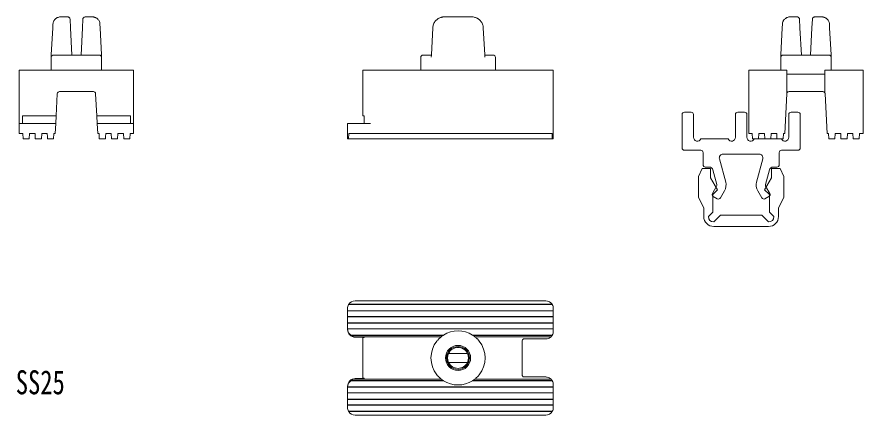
# Model space of a CAD drawing. Units: millimetres on the paper. Extents: x -641 to 1468, y -434 to 1009.
# Drawn here: x -591.5 to -480.5, y -118.1 to -65.8 of the extents above; entities that cross this region are included whole.
import ezdxf
from ezdxf.enums import TextEntityAlignment as Align

# ---------------------------------------------------------------- set-up
doc = ezdxf.new("R2010")
doc.units = ezdxf.units.MM
doc.layers.add('0-0', color=7, linetype='Continuous', lineweight=18)
doc.layers.add('0-4', color=7, linetype='Continuous', lineweight=18)
doc.styles.add('ＭＳ ゴシック', font='')
doc.styles.get('ＭＳ ゴシック').set_extended_font_data('MS Gothic')

msp = doc.modelspace()

# ---------------------------------------------------------------- linework, layer by layer
at = {"layer": '0-0'}
for p, q in [((-504.222, -83.045), (-504.222, -78.645)), ((-503.922, -78.345), (-503.022, -78.345)), ((-502.722, -78.645), (-502.722, -81.645)), ((-497.222, -81.645), (-497.222, -78.645)), ((-496.922, -78.345), (-496.022, -78.345)), ((-495.722, -78.645), (-495.722, -81.645)), ((-490.222, -81.645), (-490.222, -78.645)), ((-489.922, -78.345), (-489.022, -78.345)), ((-488.722, -78.645), (-488.722, -83.045)), ((-501.764, -81.845), (-498.18, -81.845)), ((-494.764, -81.845), (-491.18, -81.845)), ((-501.772, -83.345), (-503.922, -83.345)), ((-501.472, -85.245), (-501.472, -83.645)), ((-494.11, -83.845), (-498.834, -83.845)), ((-491.472, -83.645), (-491.472, -85.245)), ((-489.022, -83.345), (-491.172, -83.345)), ((-499.316, -84.474), (-498.501, -87.518)), ((-494.443, -87.518), (-493.627, -84.474)), ((-500.656, -85.545), (-501.172, -85.545)), ((-499.66, -87.829), (-500.173, -85.915)), ((-492.771, -85.915), (-493.284, -87.829)), ((-491.772, -85.545), (-492.288, -85.545)), ((-500.232, -88.995), (-499.69, -88.056)), ((-498.651, -88.656), (-499.193, -89.595)), ((-493.751, -89.595), (-494.293, -88.656)), ((-493.254, -88.056), (-492.712, -88.995)), ((-499.602, -89.704), (-500.122, -89.404)), ((-492.822, -89.404), (-493.342, -89.704)), ((-492.772, -91.445), (-492.172, -92.045)), ((-492.872, -93.345), (-500.072, -93.345))]:
    msp.add_line(p, q, dxfattribs=at)
for points in [[(-501.572, -85.745), (-502.072, -86.77), (-502.072, -89.509), (-501.372, -90.945), (-501.372, -92.045)], [(-500.772, -92.045), (-500.172, -91.445), (-500.172, -89.145), (-499.557, -88.53), (-500.472, -86.945), (-500.472, -85.745), (-501.572, -85.745)], [(-491.572, -92.045), (-491.572, -90.945), (-490.872, -89.509), (-490.872, -86.77), (-491.372, -85.745), (-492.472, -85.745), (-492.472, -86.945), (-493.387, -88.53), (-492.772, -89.145), (-492.772, -91.445)], [(-500.072, -92.745), (-499.172, -91.845), (-493.772, -91.845), (-492.872, -92.745)]]:
    msp.add_lwpolyline(points, dxfattribs=at)
for centre, radius, start, end in [((-503.922, -78.645), 0.3, 90, 180), ((-503.022, -78.645), 0.3, 0, 90), ((-496.922, -78.645), 0.3, 90, 180), ((-496.022, -78.645), 0.3, 0, 90), ((-489.922, -78.645), 0.3, 90, 180), ((-489.022, -78.645), 0.3, 0, 90), ((-502.222, -81.645), 0.5, 180, 336.42182), ((-497.722, -81.645), 0.5, 203.57818, 0), ((-495.222, -81.645), 0.5, 180, 336.42182), ((-490.722, -81.645), 0.5, 203.57818, 0), ((-503.922, -83.045), 0.3, 180, 270), ((-489.022, -83.045), 0.3, 270, 0), ((-501.772, -83.645), 0.3, 0, 90), ((-498.834, -84.345), 0.5, 90, 195), ((-494.11, -84.345), 0.5, 345, 90), ((-491.172, -83.645), 0.3, 90, 180), ((-501.172, -85.245), 0.3, 180, 270), ((-491.772, -85.245), 0.3, 270, 0), ((-500.656, -86.045), 0.5, 15, 90), ((-492.288, -86.045), 0.5, 90, 165), ((-499.95, -87.906), 1.5, 330, 15), ((-492.994, -87.906), 1.5, 165, 210), ((-499.95, -87.906), 0.3, 330, 15), ((-492.994, -87.906), 0.3, 165, 210), ((-499.972, -89.145), 0.3, 150, 240), ((-499.452, -89.445), 0.3, 240, 330), ((-493.492, -89.445), 0.3, 210, 300), ((-492.972, -89.145), 0.3, 300, 30), ((-500.072, -92.045), 1.3, 180, 270), ((-500.072, -92.045), 0.7, 180, 270), ((-492.872, -92.045), 1.3, 270, 0), ((-492.872, -92.045), 0.7, 270, 0)]:
    msp.add_arc(centre, radius, start, end, dxfattribs=at)
at = {"layer": '0-4'}
for p, q in [((-584.83, -65.845), (-585.772, -65.845)), ((-584.531, -66.129), (-584.471, -67.266)), ((-582.896, -67.266), (-582.836, -66.129)), ((-581.594, -65.845), (-582.537, -65.845)), ((-535.431, -65.845), (-531.802, -65.845)), ((-488.819, -66.129), (-488.759, -67.266)), ((-487.184, -67.266), (-487.125, -66.129)), ((-586.983, -70.837), (-586.796, -67.266)), ((-586.796, -67.266), (-586.771, -66.792)), ((-584.471, -67.266), (-584.283, -70.845)), ((-583.083, -70.845), (-582.896, -67.266)), ((-580.571, -67.266), (-580.384, -70.837)), ((-536.929, -67.266), (-537.116, -70.837)), ((-530.117, -70.837), (-530.304, -67.266)), ((-491.272, -70.837), (-491.084, -67.266)), ((-491.084, -67.266), (-491.06, -66.792)), ((-488.759, -67.266), (-488.572, -70.845)), ((-487.372, -70.845), (-487.184, -67.266)), ((-484.884, -66.792), (-484.859, -67.266)), ((-484.859, -67.266), (-484.672, -70.837)), ((-586.983, -70.853), (-586.983, -71.145)), ((-580.683, -70.845), (-586.683, -70.845)), ((-580.383, -71.145), (-580.383, -70.853)), ((-537.116, -70.845), (-538.216, -70.845)), ((-537.132, -71.145), (-537.117, -70.853)), ((-537.116, -70.837), (-537.117, -70.853)), ((-530.116, -70.853), (-530.117, -70.837)), ((-529.016, -70.845), (-530.116, -70.845)), ((-530.116, -70.853), (-530.1, -71.145)), ((-491.272, -70.853), (-491.272, -71.145)), ((-484.972, -70.845), (-490.972, -70.845)), ((-484.672, -71.145), (-484.672, -70.853)), ((-586.983, -72.845), (-586.983, -71.145)), ((-580.383, -72.845), (-580.383, -71.145)), ((-538.516, -72.845), (-538.516, -71.145)), ((-528.716, -72.845), (-528.716, -71.145)), ((-491.272, -72.845), (-491.272, -71.145)), ((-484.672, -72.845), (-484.672, -71.145)), ((-591.183, -72.845), (-590.183, -72.845)), ((-591.183, -79.845), (-591.183, -72.845)), ((-590.183, -72.845), (-577.183, -72.845)), ((-545.116, -72.845), (-539.506, -72.845)), ((-539.506, -72.845), (-539.2, -72.845)), ((-539.2, -72.845), (-538.192, -72.845)), ((-538.192, -72.845), (-538.009, -72.845)), ((-529.224, -72.845), (-538.009, -72.845)), ((-529.224, -72.845), (-529.04, -72.845)), ((-529.04, -72.845), (-528.032, -72.845)), ((-528.032, -72.845), (-527.726, -72.845)), ((-527.726, -72.845), (-522.116, -72.845)), ((-522.116, -72.845), (-521.116, -72.845)), ((-495.472, -72.845), (-494.472, -72.845)), ((-491.472, -72.845), (-494.472, -72.845)), ((-491.472, -72.845), (-490.472, -72.845)), ((-485.472, -72.845), (-484.472, -72.845)), ((-481.472, -72.845), (-484.472, -72.845)), ((-481.472, -72.845), (-480.472, -72.845)), ((-490.472, -73.345), (-490.172, -73.345)), ((-490.172, -73.345), (-485.772, -73.345)), ((-485.772, -73.345), (-485.472, -73.345)), ((-586.351, -78.845), (-586.198, -75.929)), ((-585.899, -75.645), (-581.468, -75.645)), ((-581.169, -75.929), (-581.016, -78.845)), ((-490.187, -75.645), (-490.172, -75.645)), ((-490.172, -75.645), (-485.772, -75.645)), ((-485.772, -75.645), (-485.757, -75.645)), ((-590.783, -78.845), (-590.183, -78.845)), ((-590.783, -79.845), (-590.783, -78.845)), ((-586.351, -78.845), (-590.183, -78.845)), ((-587.405, -79.845), (-590.183, -79.845)), ((-587.405, -79.845), (-586.404, -79.845)), ((-586.404, -79.845), (-586.351, -78.845)), ((-577.183, -78.845), (-581.016, -78.845)), ((-581.016, -78.845), (-580.963, -79.845)), ((-580.963, -79.845), (-579.962, -79.845)), ((-577.183, -79.845), (-579.962, -79.845)), ((-577.183, -78.845), (-576.583, -78.845)), ((-577.183, -79.845), (-576.183, -79.845)), ((-576.583, -78.845), (-576.583, -79.845)), ((-545.116, -79.845), (-547.116, -79.845)), ((-546.116, -78.845), (-545.916, -78.845)), ((-545.916, -78.845), (-545.916, -79.845)), ((-590.183, -81.845), (-590.683, -81.845)), ((-587.497, -81.594), (-587.52, -81.145)), ((-587.483, -81.845), (-587.497, -81.594)), ((-579.87, -81.594), (-579.883, -81.845)), ((-579.87, -81.594), (-579.847, -81.145)), ((-579.847, -81.145), (-579.12, -81.145)), ((-579.12, -81.145), (-579.083, -81.845)), ((-578.283, -81.845), (-579.083, -81.845)), ((-578.283, -81.845), (-578.247, -81.145)), ((-578.247, -81.145), (-577.52, -81.145)), ((-577.52, -81.145), (-577.483, -81.845)), ((-577.183, -81.845), (-577.483, -81.845)), ((-547.982, -81.845), (-521.25, -81.845)), ((-547.96, -81.145), (-521.272, -81.145)), ((-522.116, -81.145), (-547.116, -81.145)), ((-494.472, -81.845), (-494.972, -81.845)), ((-494.472, -81.845), (-494.172, -81.845)), ((-493.372, -81.845), (-492.572, -81.845)), ((-492.535, -81.145), (-492.572, -81.845)), ((-491.809, -81.145), (-492.535, -81.145)), ((-491.772, -81.845), (-491.809, -81.145)), ((-491.772, -81.845), (-491.472, -81.845)), ((-484.472, -81.845), (-484.972, -81.845)), ((-484.472, -81.845), (-484.172, -81.845)), ((-484.172, -81.845), (-484.135, -81.145)), ((-484.135, -81.145), (-483.409, -81.145)), ((-483.409, -81.145), (-483.372, -81.845)), ((-483.372, -81.845), (-482.572, -81.845)), ((-482.572, -81.845), (-482.535, -81.145)), ((-482.535, -81.145), (-481.809, -81.145)), ((-481.809, -81.145), (-481.772, -81.845)), ((-481.772, -81.845), (-481.472, -81.845)), ((-480.972, -81.845), (-481.472, -81.845)), ((-480.935, -81.145), (-480.972, -81.845)), ((-522.116, -103.09), (-547.116, -103.09)), ((-548.116, -104.09), (-548.116, -104.39)), ((-547.982, -103.59), (-521.25, -103.59)), ((-547.96, -103.554), (-521.272, -103.554)), ((-521.116, -104.09), (-521.116, -104.39)), ((-548.116, -104.39), (-521.116, -104.39)), ((-548.116, -104.427), (-548.116, -104.39)), ((-548.116, -104.427), (-521.116, -104.427)), ((-548.116, -105.154), (-548.116, -104.427)), ((-548.116, -105.19), (-548.116, -105.99)), ((-521.116, -104.427), (-521.116, -104.39)), ((-521.116, -105.154), (-521.116, -104.427)), ((-521.116, -105.19), (-521.116, -105.154)), ((-548.116, -105.99), (-521.116, -105.99)), ((-548.116, -106.027), (-548.116, -105.99)), ((-548.116, -106.027), (-521.116, -106.027)), ((-548.116, -106.754), (-548.116, -106.027)), ((-521.116, -106.027), (-521.116, -105.99)), ((-521.116, -106.754), (-521.116, -106.027)), ((-548.116, -106.754), (-521.116, -106.754)), ((-548.116, -106.777), (-548.116, -106.754)), ((-548.116, -106.777), (-548.116, -106.79)), ((-548.116, -106.869), (-548.116, -106.777)), ((-548.116, -106.79), (-521.116, -106.79)), ((-547.681, -107.59), (-535.514, -107.59)), ((-547.681, -107.59), (-547.681, -107.627)), ((-547.681, -107.627), (-535.571, -107.627)), ((-531.718, -107.59), (-521.25, -107.59)), ((-531.661, -107.627), (-521.272, -107.627)), ((-521.116, -106.79), (-521.116, -106.754)), ((-521.116, -106.79), (-521.116, -107.09)), ((-547.116, -107.802), (-535.813, -107.802)), ((-546.116, -107.87), (-546.116, -107.923)), ((-546.116, -108.375), (-546.116, -108.075)), ((-546.116, -112.806), (-546.116, -108.375)), ((-531.419, -107.802), (-521.414, -107.802)), ((-525.216, -108.39), (-525.216, -112.79)), ((-522.116, -108.09), (-524.916, -108.09)), ((-534.855, -109.99), (-532.377, -109.99)), ((-534.855, -111.19), (-532.377, -111.19)), ((-546.116, -113.105), (-546.116, -112.806)), ((-548.116, -114.403), (-548.116, -114.312)), ((-547.681, -113.554), (-535.571, -113.554)), ((-547.681, -113.59), (-535.514, -113.59)), ((-547.116, -113.31), (-545.916, -113.31)), ((-547.116, -113.379), (-535.813, -113.379)), ((-546.116, -113.258), (-546.116, -113.31)), ((-531.718, -113.59), (-521.25, -113.59)), ((-531.661, -113.554), (-521.272, -113.554)), ((-531.419, -113.379), (-521.414, -113.379)), ((-521.116, -114.09), (-521.116, -114.39)), ((-548.116, -114.39), (-521.116, -114.39)), ((-548.116, -114.39), (-548.116, -114.403)), ((-548.116, -114.403), (-548.116, -114.427)), ((-548.116, -114.427), (-521.116, -114.427)), ((-548.116, -114.427), (-548.116, -115.154)), ((-548.116, -115.154), (-548.116, -115.19)), ((-548.116, -115.19), (-548.116, -115.99)), ((-521.116, -114.39), (-521.116, -114.427)), ((-521.116, -114.427), (-521.116, -115.154)), ((-548.116, -115.99), (-521.116, -115.99)), ((-548.116, -115.99), (-548.116, -116.027)), ((-548.116, -116.027), (-521.116, -116.027)), ((-548.116, -116.027), (-548.116, -116.754)), ((-521.116, -115.99), (-521.116, -116.027)), ((-521.116, -116.027), (-521.116, -116.754)), ((-548.116, -116.754), (-548.116, -116.79)), ((-548.116, -116.79), (-521.116, -116.79)), ((-548.116, -116.79), (-548.116, -117.09)), ((-547.982, -117.59), (-521.25, -117.59)), ((-547.96, -117.627), (-521.272, -117.627)), ((-521.116, -116.79), (-521.116, -117.09)), ((-547.116, -118.09), (-522.116, -118.09))]:
    msp.add_line(p, q, dxfattribs=at)
for points in [[(-586.771, -66.792), (-586.759, -66.681), (-586.734, -66.572), (-586.711, -66.5), (-586.683, -66.43), (-586.649, -66.363), (-586.61, -66.299), (-586.567, -66.237), (-586.517, -66.177), (-586.462, -66.121), (-586.402, -66.067), (-586.366, -66.04), (-586.327, -66.013), (-586.287, -65.987), (-586.243, -65.962), (-586.198, -65.94), (-586.149, -65.918), (-586.099, -65.899), (-586.015, -65.874), (-585.906, -65.854), (-585.772, -65.845)], [(-584.83, -65.845), (-584.792, -65.847), (-584.758, -65.853), (-584.727, -65.863), (-584.7, -65.875), (-584.676, -65.887), (-584.656, -65.901), (-584.639, -65.914), (-584.593, -65.961), (-584.56, -66.014), (-584.539, -66.071), (-584.531, -66.129)], [(-582.836, -66.129), (-582.828, -66.071), (-582.807, -66.014), (-582.795, -65.992), (-582.781, -65.971), (-582.766, -65.951), (-582.748, -65.931), (-582.728, -65.914), (-582.683, -65.883), (-582.62, -65.856), (-582.537, -65.845)], [(-581.594, -65.845), (-581.525, -65.847), (-581.461, -65.854), (-581.403, -65.863), (-581.352, -65.874), (-581.307, -65.887), (-581.268, -65.899), (-581.198, -65.927), (-581.133, -65.958), (-581.072, -65.992), (-581.016, -66.029), (-580.965, -66.067), (-580.891, -66.134), (-580.824, -66.207), (-580.767, -66.283), (-580.718, -66.363), (-580.669, -66.465), (-580.633, -66.571), (-580.608, -66.681), (-580.596, -66.792), (-580.571, -67.266)], [(-535.431, -65.845), (-535.516, -65.847), (-535.594, -65.854), (-535.665, -65.863), (-535.728, -65.874), (-535.784, -65.887), (-535.832, -65.899), (-535.92, -65.927), (-536.002, -65.958), (-536.079, -65.992), (-536.151, -66.029), (-536.217, -66.067), (-536.317, -66.134), (-536.408, -66.207), (-536.49, -66.283), (-536.565, -66.363), (-536.646, -66.465), (-536.716, -66.571), (-536.776, -66.681), (-536.825, -66.792)], [(-530.407, -66.792), (-530.456, -66.681), (-530.516, -66.572), (-530.562, -66.5), (-530.613, -66.43), (-530.668, -66.363), (-530.726, -66.299), (-530.79, -66.237), (-530.86, -66.177), (-530.935, -66.121), (-531.015, -66.067), (-531.07, -66.035), (-531.129, -66.004), (-531.191, -65.975), (-531.257, -65.947), (-531.327, -65.922), (-531.4, -65.899), (-531.505, -65.874), (-531.638, -65.854), (-531.802, -65.845)], [(-491.06, -66.792), (-491.047, -66.681), (-491.023, -66.572), (-491, -66.5), (-490.971, -66.43), (-490.937, -66.363), (-490.899, -66.299), (-490.855, -66.237), (-490.806, -66.177), (-490.751, -66.121), (-490.69, -66.067), (-490.654, -66.04), (-490.616, -66.013), (-490.575, -65.987), (-490.532, -65.962), (-490.486, -65.94), (-490.438, -65.918), (-490.387, -65.899), (-490.303, -65.874), (-490.195, -65.854), (-490.061, -65.845), (-489.119, -65.845), (-489.081, -65.847), (-489.046, -65.853), (-489.015, -65.863), (-488.988, -65.875), (-488.964, -65.887), (-488.944, -65.901), (-488.927, -65.914), (-488.882, -65.961), (-488.849, -66.014), (-488.828, -66.071), (-488.819, -66.129)], [(-487.125, -66.129), (-487.116, -66.071), (-487.095, -66.014), (-487.084, -65.992), (-487.07, -65.971), (-487.054, -65.951), (-487.036, -65.931), (-487.017, -65.914), (-486.972, -65.883), (-486.908, -65.856), (-486.825, -65.845)], [(-486.825, -65.845), (-485.883, -65.845), (-485.813, -65.847), (-485.749, -65.854), (-485.692, -65.863), (-485.641, -65.874), (-485.596, -65.887), (-485.557, -65.899), (-485.487, -65.927), (-485.421, -65.958), (-485.36, -65.992), (-485.305, -66.029), (-485.254, -66.067), (-485.179, -66.134), (-485.113, -66.207), (-485.055, -66.283), (-485.007, -66.363), (-484.958, -66.465), (-484.921, -66.571), (-484.896, -66.681), (-484.884, -66.792)], [(-577.183, -72.845), (-576.183, -72.845), (-576.183, -79.845)], [(-546.116, -78.845), (-546.116, -72.845), (-545.116, -72.845)], [(-521.116, -72.845), (-521.116, -81.845), (-521.25, -81.845), (-521.272, -81.145)], [(-494.972, -81.845), (-495.009, -81.145), (-495.472, -81.145), (-495.472, -72.845)], [(-490.472, -72.845), (-490.472, -75.85), (-490.475, -75.858), (-490.482, -75.888), (-490.485, -75.907), (-490.487, -75.929), (-490.76, -81.145), (-490.935, -81.145), (-490.972, -81.845), (-491.472, -81.845)], [(-484.972, -81.845), (-485.009, -81.145), (-485.184, -81.145), (-485.457, -75.929), (-485.459, -75.908), (-485.463, -75.885), (-485.468, -75.862), (-485.472, -75.85), (-485.472, -72.845)], [(-480.472, -72.845), (-480.472, -81.145), (-480.935, -81.145)], [(-490.472, -75.85), (-490.47, -75.843), (-490.458, -75.815), (-490.436, -75.776), (-490.403, -75.736), (-490.33, -75.681), (-490.257, -75.653), (-490.187, -75.645)], [(-485.757, -75.645), (-485.678, -75.655), (-485.609, -75.683), (-485.536, -75.742), (-485.504, -75.783), (-485.482, -75.824), (-485.474, -75.844), (-485.472, -75.85)], [(-590.683, -81.845), (-590.72, -81.145), (-591.183, -81.145), (-591.183, -79.845), (-590.183, -79.845)], [(-586.404, -79.845), (-586.472, -81.145), (-586.647, -81.145), (-586.683, -81.845), (-587.483, -81.845)], [(-579.883, -81.845), (-580.683, -81.845), (-580.72, -81.145), (-580.895, -81.145), (-580.963, -79.845)], [(-576.183, -79.845), (-576.183, -81.145), (-576.647, -81.145), (-576.683, -81.845), (-577.183, -81.845)], [(-547.116, -81.145), (-547.316, -81.145), (-547.507, -81.145), (-547.683, -81.145), (-547.836, -81.145), (-547.96, -81.145), (-547.982, -81.845), (-548.116, -81.845), (-548.116, -79.845), (-547.116, -79.845)], [(-587.52, -81.145), (-588.247, -81.145), (-588.283, -81.845), (-589.083, -81.845), (-589.12, -81.145), (-589.847, -81.145), (-589.883, -81.845), (-590.183, -81.845)], [(-521.272, -81.145), (-521.396, -81.145), (-521.549, -81.145), (-521.725, -81.145), (-521.917, -81.145), (-522.116, -81.145)], [(-493.372, -81.845), (-493.409, -81.145), (-494.135, -81.145), (-494.172, -81.845)], [(-548.116, -105.19), (-548.116, -105.154), (-521.116, -105.154)], [(-548.116, -105.19), (-521.116, -105.19), (-521.116, -105.99)], [(-548.116, -106.79), (-548.093, -106.978), (-548.036, -107.158), (-547.946, -107.324), (-547.826, -107.469), (-547.681, -107.59)], [(-548.116, -106.869), (-548.097, -107.064), (-548.04, -107.252), (-547.948, -107.425), (-547.823, -107.577), (-547.672, -107.701), (-547.499, -107.794), (-547.311, -107.851), (-547.116, -107.87)], [(-547.681, -107.627), (-547.506, -107.723), (-547.315, -107.782), (-547.116, -107.802)], [(-546.116, -108.075), (-546.116, -107.923), (-545.916, -107.923), (-545.916, -107.87), (-547.116, -107.87)], [(-536.122, -108.075), (-536.137, -108.091), (-536.17, -108.124), (-536.236, -108.195), (-536.285, -108.249), (-536.335, -108.308), (-536.39, -108.375)], [(-530.842, -108.375), (-530.938, -108.26), (-530.99, -108.202), (-531.038, -108.15), (-531.084, -108.103), (-531.107, -108.08), (-531.111, -108.075)], [(-524.916, -108.09), (-524.953, -108.093), (-525.007, -108.104), (-525.059, -108.127), (-525.108, -108.159), (-525.171, -108.232), (-525.204, -108.305), (-525.216, -108.375)], [(-522.116, -108.09), (-522.044, -108.088), (-521.976, -108.081), (-521.956, -108.077), (-521.944, -108.075)], [(-545.916, -113.31), (-545.916, -113.258), (-546.116, -113.258), (-546.116, -113.105)], [(-536.39, -112.806), (-536.294, -112.921), (-536.242, -112.979), (-536.195, -113.03), (-536.149, -113.078), (-536.126, -113.101), (-536.122, -113.105)], [(-531.111, -113.105), (-531.095, -113.09), (-531.063, -113.056), (-530.996, -112.986), (-530.948, -112.931), (-530.897, -112.873), (-530.842, -112.806)], [(-525.216, -112.806), (-525.201, -112.885), (-525.168, -112.953), (-525.101, -113.027), (-525.051, -113.058), (-524.993, -113.08), (-524.95, -113.088), (-524.916, -113.09), (-522.116, -113.09)], [(-521.944, -113.105), (-521.955, -113.103), (-521.979, -113.1), (-522.029, -113.094), (-522.116, -113.09)], [(-547.116, -113.31), (-547.311, -113.33), (-547.499, -113.387), (-547.672, -113.479), (-547.823, -113.604), (-547.948, -113.756), (-548.04, -113.929), (-548.097, -114.116), (-548.116, -114.312)], [(-547.681, -113.59), (-547.826, -113.711), (-547.946, -113.857), (-548.036, -114.023), (-548.093, -114.203), (-548.116, -114.39)], [(-547.116, -113.379), (-547.315, -113.399), (-547.506, -113.458), (-547.681, -113.554), (-547.681, -113.59)], [(-548.116, -115.154), (-521.116, -115.154), (-521.116, -115.19)], [(-548.116, -115.19), (-521.116, -115.19), (-521.116, -115.99)], [(-548.116, -116.754), (-521.116, -116.754), (-521.116, -116.79)]]:
    msp.add_lwpolyline(points, dxfattribs=at)
for radius in [1.65, 1.65, 1.5]:
    msp.add_circle((-533.616, -110.59), radius, dxfattribs=at)
for centre, radius, start, end in [((-535.431, -67.345), 1.5, 158.39387, 177), ((-531.802, -67.345), 1.5, 3, 21.60613), ((-586.683, -70.853), 0.3, 177, 180), ((-586.683, -71.145), 0.3, 90, 180), ((-580.683, -71.145), 0.3, 0, 90), ((-580.683, -70.853), 0.3, 0, 3), ((-538.216, -71.145), 0.3, 90, 180), ((-529.016, -71.145), 0.3, 0, 90), ((-490.972, -70.853), 0.3, 177, 180), ((-490.972, -71.145), 0.3, 90, 180), ((-484.972, -71.145), 0.3, 0, 90), ((-484.972, -70.853), 0.3, 0, 3), ((-585.899, -75.945), 0.3, 90, 177), ((-581.468, -75.945), 0.3, 3, 90), ((-547.116, -104.09), 1, 90, 147.54171), ((-522.116, -104.09), 1, 32.45829, 90), ((-547.116, -104.09), 1, 150, 180), ((-547.116, -104.09), 1, 147.54171, 150), ((-522.116, -104.09), 1, 30, 32.45829), ((-522.116, -104.09), 1, 360, 30), ((-533.616, -110.59), 3.55, 123.41012, 128.24035), ((-533.616, -110.59), 3.55, 122.32052, 123.41012), ((-533.616, -110.59), 3.55, 57.67948, 122.32052), ((-533.616, -110.59), 3.55, 56.58988, 57.67948), ((-533.616, -110.59), 3.55, 51.75965, 56.58988), ((-522.116, -107.09), 1, 314.62214, 327.54513), ((-522.116, -107.09), 1, 327.54513, 330), ((-522.116, -107.09), 1, 330, 0), ((-533.616, -110.59), 3.55, 141.38889, 218.61111), ((-533.616, -110.59), 3.55, 128.24035, 134.8933), ((-533.616, -110.59), 3.55, 45.1067, 51.75965), ((-533.616, -110.59), 3.55, 321.38889, 38.61111), ((-524.916, -108.39), 0.3, 177.07461, 180), ((-522.116, -107.09), 1, 279.90294, 314.62214), ((-533.616, -110.59), 1.377, 25.83493, 154.16507), ((-533.616, -110.59), 1.377, 154.16507, 205.83493), ((-533.616, -110.59), 1.377, 334.16507, 25.83493), ((-533.616, -110.59), 1.377, 205.83493, 334.16507), ((-533.616, -110.59), 3.55, 225.1067, 231.75965), ((-533.616, -110.59), 3.55, 308.24035, 314.8933), ((-524.916, -112.79), 0.3, 180, 182.92539), ((-522.116, -114.09), 1, 45.37786, 80.09706), ((-533.616, -110.59), 3.55, 231.75965, 236.58988), ((-533.616, -110.59), 3.55, 236.58988, 237.67948), ((-533.616, -110.59), 3.55, 237.67948, 302.32052), ((-533.616, -110.59), 3.55, 302.32052, 303.41012), ((-533.616, -110.59), 3.55, 303.41012, 308.24035), ((-522.116, -114.09), 1, 32.45487, 45.37786), ((-522.116, -114.09), 1, 30, 32.45487), ((-522.116, -114.09), 1, 0, 30), ((-547.116, -117.09), 1, 180, 210), ((-547.116, -117.09), 1, 210, 212.45829), ((-547.116, -117.09), 1, 212.45829, 270), ((-522.116, -117.09), 1, 270, 327.54171), ((-522.116, -117.09), 1, 327.54171, 330), ((-522.116, -117.09), 1, 330, 360)]:
    msp.add_arc(centre, radius, start, end, dxfattribs=at)

# ---------------------------------------------------------------- texts
at = {"layer": '0-0', "style": 'ＭＳ ゴシック', "width": 0.75}
msp.add_text('SS25', height=3.152, dxfattribs=at).set_placement((-591.644, -116.31), align=Align.BOTTOM_LEFT)

doc.saveas('drawing.dxf')
